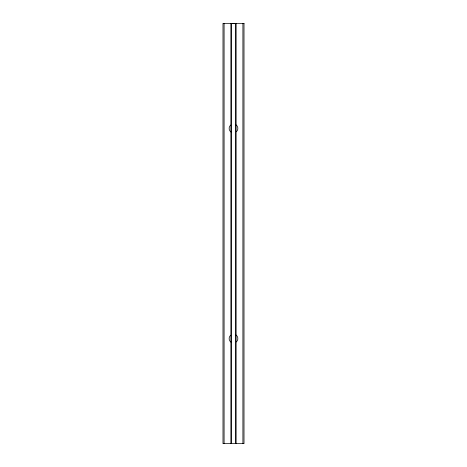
<?xml version="1.0" encoding="UTF-8"?>
<svg xmlns="http://www.w3.org/2000/svg" width="467" height="467" viewBox="0 0 467 467"><rect width="100%" height="100%" fill="white"/><g stroke="black" fill="none" stroke-linecap="round" stroke-linejoin="round"><path stroke-width="0.7" d="M242.91 23.35L242.91 443.65M236.127 443.65L236.127 23.385L230.879 23.385L230.873 443.65M235.473 23.385L235.473 443.65M231.533 23.385L231.533 443.65M224.09 23.35L224.09 443.65M235.998 334.979A4.378 4.378 0 0 1 236.325 341.92M231.002 342.171A4.378 4.378 0 0 1 230.675 335.23M235.998 124.829A4.378 4.378 0 0 1 236.325 131.77M231.002 132.021A4.378 4.378 0 0 1 230.675 125.08M244.007 23.35L222.993 23.35L222.993 443.65L244.007 443.65L244.007 23.35"/></g></svg>
